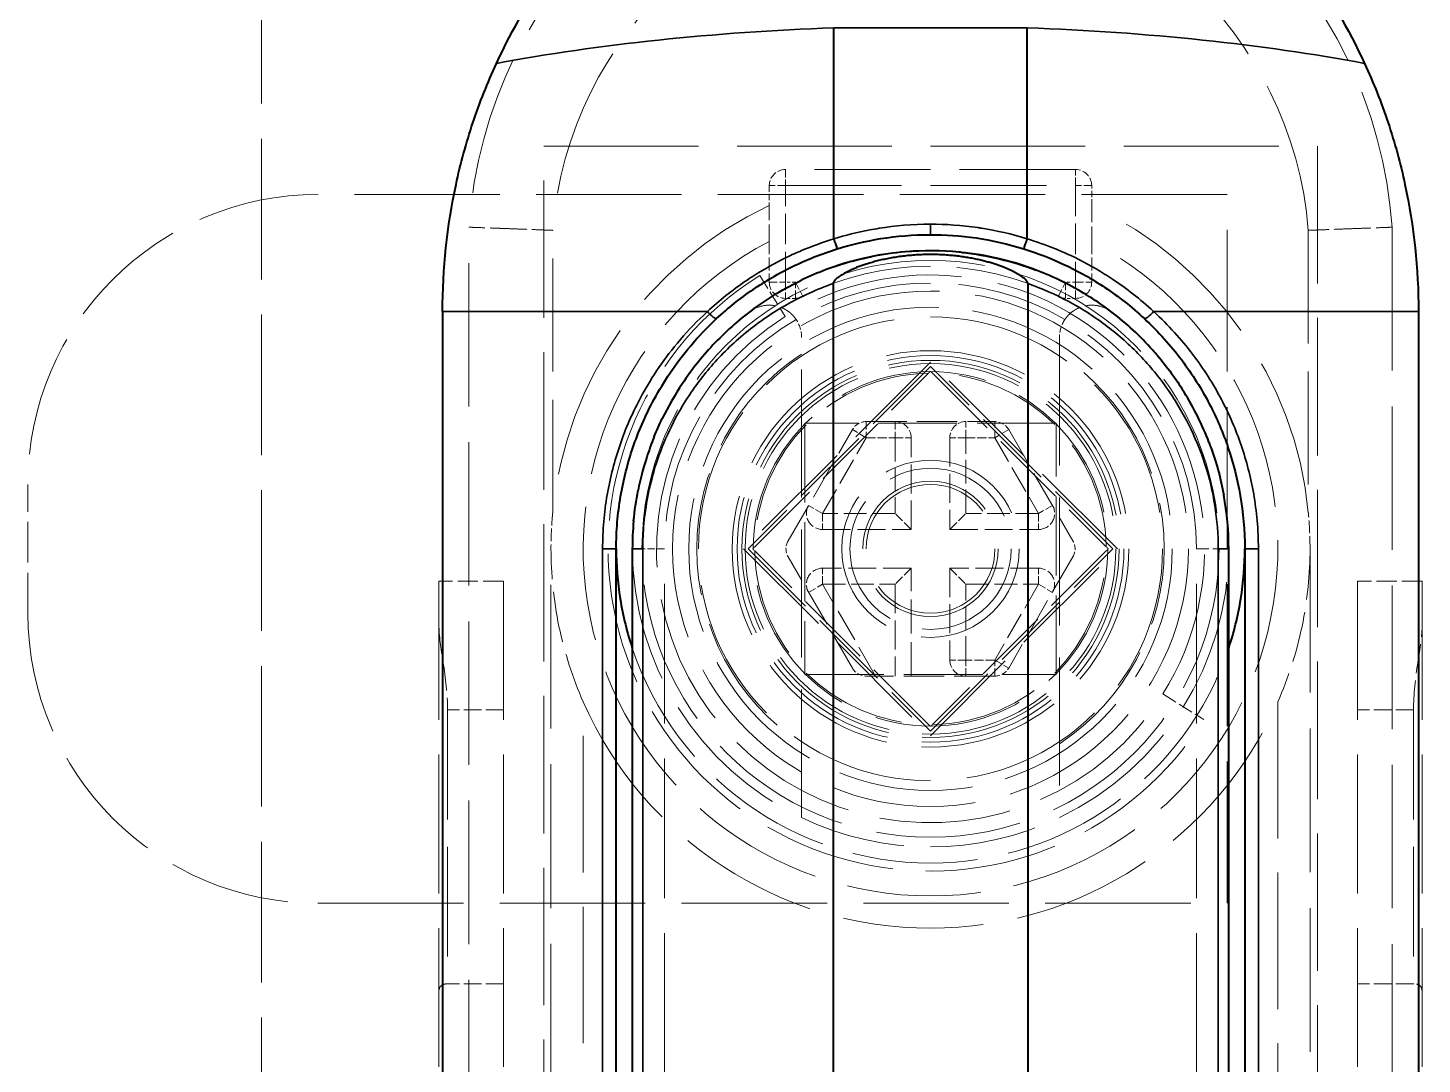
# Model space of a CAD drawing. Header units: millimetres. Extents: x 0 to 2523, y 0 to 1782.
# Drawn here: x 204.9 to 269.8, y 1554.9 to 1603.1 of the extents above; entities that cross this region are included whole.
import ezdxf

# ---------------------------------------------------------------- set-up
doc = ezdxf.new("R2010")
doc.units = ezdxf.units.MM
doc.header["$LTSCALE"] = 3
doc.linetypes.add('DASHED', pattern=[0.2067, 0.1654, -0.0413])
for name, color, linetype, lineweight in [('가려진 것(ISO)', 2, 'DASHED', 18), ('가려진 좁은 것(ISO)', 2, 'DASHED', 18), ('가시적인 것(ISO)', 3, 'Continuous', 40), ('가시적인 좁은 것(ISO)', 3, 'Continuous', 35)]:
    doc.layers.add(name, color=color, linetype=linetype, lineweight=lineweight)

msp = doc.modelspace()

# ---------------------------------------------------------------- linework, layer by layer
at = {"layer": '가려진 것(ISO)', "ltscale": 13.194353}
msp.add_line((215.779, 1638.8642), (215.779, 1548.8642), dxfattribs=at)
at = {"layer": '가려진 것(ISO)', "ltscale": 14.513788}
msp.add_line((228.904, 1597.6142), (264.904, 1597.6142), dxfattribs=at)
at = {"layer": '가려진 것(ISO)', "ltscale": 12.901145}
for p, q in [((228.904, 1453.6142), (228.904, 1597.6142)), ((264.904, 1597.6142), (264.904, 1453.6142))]:
    msp.add_line(p, q, dxfattribs=at)
at = {"layer": '가려진 것(ISO)', "ltscale": 10.885341}
msp.add_line((253.654, 1596.5241), (240.154, 1596.5241), dxfattribs=at)
at = {"layer": '가려진 것(ISO)', "ltscale": 13.642718}
for p, q in [((260.7032, 1595.3642), (218.404, 1595.3642)), ((218.404, 1562.3642), (260.7032, 1562.3642))]:
    msp.add_line(p, q, dxfattribs=at)
at = {"layer": '가려진 것(ISO)', "ltscale": 0.585092}
for p, q in [((239.404, 1595.7741), (239.404, 1594.8524)), ((254.404, 1594.8524), (254.404, 1595.7741))]:
    msp.add_line(p, q, dxfattribs=at)
at = {"layer": '가려진 것(ISO)', "ltscale": 13.304306}
msp.add_line((260.7032, 1562.3642), (260.7032, 1595.3642), dxfattribs=at)
at = {"layer": '가려진 것(ISO)', "ltscale": 13.453591}
for p, q in [((225.424, 1460.3562), (225.424, 1593.8373)), ((268.384, 1593.8373), (268.384, 1460.3562))]:
    msp.add_line(p, q, dxfattribs=at)
at = {"layer": '가려진 것(ISO)', "ltscale": 10.602159}
for p, q in [((229.324, 1580.5428), (229.324, 1593.6916)), ((264.484, 1593.6916), (264.484, 1580.5428))]:
    msp.add_line(p, q, dxfattribs=at)
at = {"layer": '가려진 것(ISO)', "ltscale": 1.208855}
for p, q in [((239.404, 1593.1783), (239.404, 1591.2741)), ((254.404, 1593.1783), (254.404, 1591.2741))]:
    msp.add_line(p, q, dxfattribs=at)
at = {"layer": '가려진 것(ISO)', "ltscale": 1.428422}
for p, q in [((238.9552, 1591.5849), (240.1475, 1589.6768)), ((257.7166, 1572.1077), (259.6247, 1570.9154))]:
    msp.add_line(p, q, dxfattribs=at)
at = {"layer": '가려진 것(ISO)', "ltscale": 0.296207}
for p, q in [((240.6207, 1590.5241), (240.154, 1590.5241)), ((253.654, 1590.5241), (253.1873, 1590.5241))]:
    msp.add_line(p, q, dxfattribs=at)
at = {"layer": '가려진 것(ISO)', "ltscale": 12.0163}
for p, q in [((240.904, 1566.3536), (240.904, 1588.7075)), ((252.904, 1588.7075), (252.904, 1566.3536))]:
    msp.add_line(p, q, dxfattribs=at)
at = {"layer": '가려진 것(ISO)', "ltscale": 9.917755}
for p, q in [((246.904, 1587.5616), (238.2065, 1578.8642)), ((255.6014, 1578.8642), (246.904, 1587.5616)), ((238.2065, 1578.8642), (246.904, 1570.1668)), ((246.904, 1570.1668), (255.6014, 1578.8642))]:
    msp.add_line(p, q, dxfattribs=at)
at = {"layer": '가려진 것(ISO)', "ltscale": 7.618686}
for p, q in [((246.904, 1587.3495), (238.4187, 1578.8642)), ((255.3892, 1578.8642), (246.904, 1587.3495)), ((238.4187, 1578.8642), (246.904, 1570.3789)), ((246.904, 1570.3789), (255.3892, 1578.8642))]:
    msp.add_line(p, q, dxfattribs=at)
at = {"layer": '가려진 것(ISO)', "ltscale": 7.25088}
for p, q in [((238.7296, 1578.9629), (246.8052, 1587.0386)), ((255.0784, 1578.7654), (247.0027, 1570.6898))]:
    msp.add_line(p, q, dxfattribs=at)
at = {"layer": '가려진 것(ISO)', "ltscale": 7.250886}
msp.add_line((247.0027, 1587.0386), (255.0784, 1578.9629), dxfattribs=at)
at = {"layer": '가려진 것(ISO)', "ltscale": 3.793786}
for p, q in [((240.2789, 1579.2392), (243.2667, 1584.4142)), ((243.9162, 1584.7892), (249.8917, 1584.7892)), ((250.5413, 1584.4142), (253.5291, 1579.2392)), ((243.2667, 1573.3142), (240.2789, 1578.4892)), ((253.5291, 1578.4892), (250.5413, 1573.3142)), ((249.8917, 1572.9392), (243.9162, 1572.9392))]:
    msp.add_line(p, q, dxfattribs=at)
at = {"layer": '가려진 것(ISO)', "ltscale": 7.428217}
for p, q in [((252.754, 1584.7142), (241.054, 1584.7142)), ((241.054, 1584.7142), (241.054, 1573.0142)), ((252.754, 1573.0142), (252.754, 1584.7142)), ((241.054, 1573.0142), (252.754, 1573.0142))]:
    msp.add_line(p, q, dxfattribs=at)
at = {"layer": '가려진 것(ISO)', "ltscale": 2.714093}
for p, q in [((246.004, 1579.7642), (246.004, 1584.0392)), ((247.804, 1584.0392), (247.804, 1579.7642)), ((247.804, 1577.9642), (247.804, 1573.6892))]:
    msp.add_line(p, q, dxfattribs=at)
at = {"layer": '가려진 것(ISO)', "ltscale": 3.809293}
msp.add_line((204.904, 1575.8642), (204.904, 1581.8642), dxfattribs=at)
at = {"layer": '가려진 것(ISO)', "ltscale": 0.90944}
for p, q in [((246.004, 1579.7642), (245.254, 1580.5142)), ((247.804, 1579.7642), (248.554, 1580.5142)), ((246.004, 1577.9642), (245.254, 1577.2142)), ((247.804, 1577.9642), (248.554, 1577.2142))]:
    msp.add_line(p, q, dxfattribs=at)
at = {"layer": '가려진 것(ISO)', "ltscale": 2.617555}
for p, q in [((241.881, 1579.7642), (246.004, 1579.7642)), ((247.804, 1579.7642), (251.9269, 1579.7642)), ((246.004, 1577.9642), (241.881, 1577.9642)), ((251.9269, 1577.9642), (247.804, 1577.9642))]:
    msp.add_line(p, q, dxfattribs=at)
at = {"layer": '가려진 것(ISO)', "ltscale": 13.48312}
for p, q in [((229.244, 1461.8118), (229.244, 1578.8642)), ((264.5639, 1578.8642), (264.5639, 1461.8118))]:
    msp.add_line(p, q, dxfattribs=at)
at = {"layer": '가려진 것(ISO)', "ltscale": 7.250866}
msp.add_line((246.8052, 1570.6898), (238.7296, 1578.7654), dxfattribs=at)
at = {"layer": '가려진 것(ISO)', "ltscale": 3.190267}
msp.add_line((246.004, 1572.9392), (246.004, 1577.9642), dxfattribs=at)
at = {"layer": '가려진 것(ISO)', "ltscale": 1.904597}
for p, q in [((227.029, 1577.3642), (224.029, 1577.3642)), ((269.779, 1577.3642), (266.779, 1577.3642))]:
    msp.add_line(p, q, dxfattribs=at)
at = {"layer": '가려진 것(ISO)', "ltscale": 13.025194}
for p, q in [((224.029, 1577.3642), (224.029, 1472.3642)), ((227.029, 1577.3642), (227.029, 1472.3642)), ((266.779, 1577.3642), (266.779, 1472.3642)), ((269.779, 1577.3642), (269.779, 1472.3642))]:
    msp.add_line(p, q, dxfattribs=at)
at = {"layer": '가려진 것(ISO)', "ltscale": 10.2806}
for p, q in [((224.4309, 1571.3642), (224.4309, 1558.6142)), ((269.377, 1571.3642), (269.377, 1558.6142))]:
    msp.add_line(p, q, dxfattribs=at)
at = {"layer": '가려진 것(ISO)', "ltscale": 1.649416}
for p, q in [((227.029, 1558.6142), (224.4309, 1558.6142)), ((269.377, 1558.6142), (266.779, 1558.6142))]:
    msp.add_line(p, q, dxfattribs=at)
at = {"layer": '가려진 것(ISO)', "ltscale": 13.510047}
msp.add_circle((246.904, 1578.8642), 12, dxfattribs=at)
at = {"layer": '가려진 것(ISO)', "ltscale": 12.665669}
for radius in [11.25, 3.75]:
    msp.add_circle((246.904, 1578.8642), radius, dxfattribs=at)
at = {"layer": '가려진 것(ISO)', "ltscale": 13.353234}
msp.add_circle((246.904, 1578.8642), 9.225, dxfattribs=at)
at = {"layer": '가려진 것(ISO)', "ltscale": 13.027546}
msp.add_circle((246.904, 1578.8642), 9, dxfattribs=at)
at = {"layer": '가려진 것(ISO)', "ltscale": 12.701857}
msp.add_circle((246.904, 1578.8642), 8.775, dxfattribs=at)
at = {"layer": '가려진 것(ISO)', "ltscale": 12.484732}
msp.add_circle((246.904, 1578.8642), 8.625, dxfattribs=at)
at = {"layer": '가려진 것(ISO)', "ltscale": 13.932237}
msp.add_circle((246.904, 1578.8642), 4.125, dxfattribs=at)
at = {"layer": '가려진 것(ISO)', "ltscale": 15.958743}
msp.add_circle((246.904, 1578.8642), 3.15, dxfattribs=at)
at = {"layer": '가려진 것(ISO)', "ltscale": 13.019657}
msp.add_arc((246.904, 1592.3063), 21.5345, 4.077049, 175.922951, dxfattribs=at)
at = {"layer": '가려진 것(ISO)', "ltscale": 14.144746}
msp.add_arc((246.904, 1592.3063), 17.6345, 4.505593, 175.494407, dxfattribs=at)
at = {"layer": '가려진 것(ISO)', "ltscale": 0.747873}
for centre, start, end in [((240.154, 1595.7741), 90, 180), ((253.654, 1595.7741), 0, 90), ((240.154, 1591.2741), 180, 270), ((253.654, 1591.2741), 270, 0), ((245.254, 1584.0392), 0, 90), ((248.554, 1584.0392), 90, 180), ((248.554, 1573.6892), 180, 270)]:
    msp.add_arc(centre, 0.75, start, end, dxfattribs=at)
at = {"layer": '가려진 것(ISO)', "ltscale": 11.399102}
for centre, start, end in [((218.404, 1581.8642), 90, 180), ((218.404, 1575.8642), 180, 270)]:
    msp.add_arc(centre, 13.5, start, end, dxfattribs=at)
at = {"layer": '가려진 것(ISO)', "ltscale": 14.766225}
for start, end in [(115.131018, 174.545758), (5.454242, 64.868982)]:
    msp.add_arc((246.904, 1578.8642), 17.66, start, end, dxfattribs=at)
at = {"layer": '가려진 것(ISO)', "ltscale": 12.424418}
msp.add_arc((246.904, 1578.8642), 15, 122, 328, dxfattribs=at)
at = {"layer": '가려진 것(ISO)', "ltscale": 13.816134}
msp.add_arc((246.904, 1578.8642), 12.75, 328, 122, dxfattribs=at)
at = {"layer": '가려진 것(ISO)', "ltscale": 9.946556}
msp.add_arc((246.904, 1578.8642), 13.16, 63.146393, 116.853607, dxfattribs=at)
at = {"layer": '가려진 것(ISO)', "ltscale": 0.223075}
for centre, start, end in [((240.6207, 1591.2741), 270, 296.853607), ((253.1873, 1591.2741), 243.146393, 270)]:
    msp.add_arc(centre, 0.75, start, end, dxfattribs=at)
at = {"layer": '가려진 것(ISO)', "ltscale": 12.320882}
msp.add_arc((246.904, 1578.8642), 12.75, 122, 328, dxfattribs=at)
at = {"layer": '가려진 것(ISO)', "ltscale": 0.562219}
for centre, start, end in [((239.404, 1588.7075), 0, 33.8306), ((254.404, 1588.7075), 146.1694, 180)]:
    msp.add_arc(centre, 1.5, start, end, dxfattribs=at)
at = {"layer": '가려진 것(ISO)', "ltscale": 11.532262}
for start, end in [(123.485377, 236.514623), (303.485377, 56.514623)]:
    msp.add_arc((246.904, 1578.8642), 10.875, start, end, dxfattribs=at)
at = {"layer": '가려진 것(ISO)', "ltscale": 0.498548}
for centre, start, end in [((243.9162, 1584.0392), 90, 150), ((249.8917, 1584.0392), 30, 90), ((240.9284, 1578.8642), 150, 210), ((252.8795, 1578.8642), 330, 30), ((243.9162, 1573.6892), 210, 270), ((249.8917, 1573.6892), 270, 330)]:
    msp.add_arc(centre, 0.75, start, end, dxfattribs=at)
at = {"layer": '가려진 것(ISO)', "ltscale": 0.997197}
for centre, start, end in [((241.881, 1580.5142), 150, 270), ((251.9269, 1580.5142), 270, 30), ((241.881, 1577.2142), 90, 210), ((251.9269, 1577.2142), 330, 90)]:
    msp.add_arc(centre, 0.75, start, end, dxfattribs=at)
at = {"layer": '가려진 것(ISO)', "ltscale": 12.570598}
for start, end in [(180, 244.377972), (295.622028, 0)]:
    msp.add_arc((246.904, 1578.8642), 13.875, start, end, dxfattribs=at)
at = {"layer": '가려진 것(ISO)', "ltscale": 11.784485}
msp.add_arc((246.904, 1578.8642), 14.625, 198.42867, 341.57133, dxfattribs=at)
at = {"layer": '가려진 것(ISO)', "ltscale": 13.164933}
msp.add_arc((246.904, 1578.8642), 17.66, 203.785455, 336.214545, dxfattribs=at)
at = {"layer": '가려진 것(ISO)', "ltscale": 10.006038}
msp.add_arc((246.904, 1578.8642), 13.875, 244.377972, 295.622028, dxfattribs=at)
at = {"layer": '가려진 것(ISO)', "ltscale": 1.584157}
for points, knots in [([(239.404, 1593.1783), (239.404, 1593.3941), (239.404, 1593.649), (239.404, 1594.038), (239.404, 1594.244), (239.404, 1594.5281), (239.404, 1594.6602), (239.404, 1594.8076), (239.404, 1594.8345), (239.404, 1594.8524)], [0.47463503, 0.47463503, 0.47463503, 0.47463503, 0.5177997, 0.5177997, 0.55812163, 0.55812163, 0.59579035, 0.59579035, 0.63156744, 0.63156744, 0.63156744, 0.63156744]), ([(254.404, 1594.8524), (254.404, 1594.8345), (254.404, 1594.8076), (254.404, 1594.6602), (254.404, 1594.5281), (254.404, 1594.244), (254.404, 1594.038), (254.404, 1593.649), (254.404, 1593.3941), (254.404, 1593.1783)], [-0.63156744, -0.63156744, -0.63156744, -0.63156744, -0.59579035, -0.59579035, -0.55812163, -0.55812163, -0.5177997, -0.5177997, -0.47463503, -0.47463503, -0.47463503, -0.47463503])]:
    msp.add_open_spline(points, degree=3, knots=knots, dxfattribs=at)
at = {"layer": '가려진 것(ISO)', "ltscale": 1.945265}
msp.add_open_spline([(227.374, 1593.7663), (227.2051, 1593.7726), (227.0359, 1593.7788), (226.8719, 1593.7849), (226.708, 1593.7909), (226.5493, 1593.7967), (226.4016, 1593.8021), (226.2539, 1593.8075), (226.1172, 1593.8125), (225.9964, 1593.8168), (225.8756, 1593.8212), (225.7706, 1593.8249), (225.6852, 1593.828), (225.5999, 1593.8311), (225.5341, 1593.8334), (225.4901, 1593.835), (225.4462, 1593.8365), (225.4328, 1593.837), (225.424, 1593.8373)], degree=3, knots=[0, 0, 0, 0, 0.1666667, 0.1666667, 0.1666667, 0.3333333, 0.3333333, 0.3333333, 0.5, 0.5, 0.5, 0.6666667, 0.6666667, 0.6666667, 0.8333333, 0.8333333, 0.8333333, 1, 1, 1, 1], dxfattribs=at)
at = {"layer": '가려진 것(ISO)', "ltscale": 1.945322}
msp.add_open_spline([(229.324, 1593.6916), (229.3151, 1593.6919), (229.3018, 1593.6924), (229.258, 1593.6942), (229.2141, 1593.6959), (229.1486, 1593.6985), (229.0635, 1593.7018), (228.9785, 1593.7051), (228.8738, 1593.7092), (228.7531, 1593.7138), (228.6325, 1593.7185), (228.4958, 1593.7238), (228.348, 1593.7294), (228.2002, 1593.7351), (228.0412, 1593.7412), (227.8769, 1593.7474), (227.7126, 1593.7536), (227.5431, 1593.76), (227.374, 1593.7663)], degree=3, knots=[0, 0, 0, 0, 0.1666667, 0.1666667, 0.1666667, 0.3333333, 0.3333333, 0.3333333, 0.5, 0.5, 0.5, 0.6666667, 0.6666667, 0.6666667, 0.8333333, 0.8333333, 0.8333333, 1, 1, 1, 1], dxfattribs=at)
at = {"layer": '가려진 것(ISO)', "ltscale": 1.945312}
msp.add_open_spline([(264.484, 1593.6916), (264.497, 1593.6921), (264.5165, 1593.6929), (264.5798, 1593.6953), (264.643, 1593.6978), (264.737, 1593.7015), (264.8566, 1593.7062), (264.9762, 1593.7108), (265.1211, 1593.7164), (265.2855, 1593.7228), (265.45, 1593.7291), (265.6341, 1593.7361), (265.8287, 1593.7435), (266.0233, 1593.7509), (266.2283, 1593.7586), (266.434, 1593.7663)], degree=3, knots=[0, 0, 0, 0, 0.2, 0.2, 0.2, 0.4, 0.4, 0.4, 0.6, 0.6, 0.6, 0.8, 0.8, 0.8, 1, 1, 1, 1], dxfattribs=at)
at = {"layer": '가려진 것(ISO)', "ltscale": 1.945254}
msp.add_open_spline([(266.434, 1593.7663), (266.6396, 1593.7739), (266.8447, 1593.7815), (267.0392, 1593.7887), (267.2338, 1593.7958), (267.4179, 1593.8026), (267.5824, 1593.8085), (267.7468, 1593.8145), (267.8917, 1593.8197), (268.0113, 1593.824), (268.1309, 1593.8283), (268.2249, 1593.8317), (268.2881, 1593.8339), (268.3514, 1593.8362), (268.3709, 1593.8369), (268.384, 1593.8373)], degree=3, knots=[0, 0, 0, 0, 0.2, 0.2, 0.2, 0.4, 0.4, 0.4, 0.6, 0.6, 0.6, 0.8, 0.8, 0.8, 1, 1, 1, 1], dxfattribs=at)
at = {"layer": '가려진 것(ISO)', "ltscale": 0.618568}
msp.add_open_spline([(244.1464, 1592.4624), (243.84, 1592.4003), (243.5354, 1592.3277), (243.2332, 1592.2448), (243.2227, 1592.2419), (243.2121, 1592.239), (243.2016, 1592.2361)], degree=3, knots=[0.506846175, 0.506846175, 0.506846175, 0.506846175, 0.526315789, 0.526315789, 0.526315789, 0.526994896, 0.526994896, 0.526994896, 0.526994896], dxfattribs=at)
at = {"layer": '가려진 것(ISO)', "ltscale": 2.27427}
msp.add_open_spline([(251.8231, 1591.8379), (251.457, 1591.9767), (251.0856, 1592.0998), (250.7097, 1592.207), (249.9411, 1592.4263), (249.154, 1592.5789), (248.3582, 1592.6628)], degree=3, knots=[0.343868541, 0.343868541, 0.343868541, 0.343868541, 0.368421053, 0.368421053, 0.368421053, 0.418619154, 0.418619154, 0.418619154, 0.418619154], dxfattribs=at)
at = {"layer": '가려진 것(ISO)', "ltscale": 1.725863}
msp.add_open_spline([(240.9242, 1591.3845), (240.8981, 1591.372), (240.872, 1591.3594), (240.8459, 1591.3468), (240.0752, 1590.9728), (239.3341, 1590.5235), (238.6485, 1590.016), (238.6406, 1590.0101), (238.6327, 1590.0043), (238.6248, 1589.9984)], degree=3, knots=[0.577166266, 0.577166266, 0.577166266, 0.577166266, 0.578947368, 0.578947368, 0.578947368, 0.631578947, 0.631578947, 0.631578947, 0.632184069, 0.632184069, 0.632184069, 0.632184069], dxfattribs=at)
at = {"layer": '가려진 것(ISO)', "ltscale": 1.864937}
for points, knots in [([(240.65, 1589.5426), (240.643, 1589.553), (240.6358, 1589.5634), (240.5463, 1589.6899), (240.4496, 1589.7916), (240.2171, 1589.9782), (240.0812, 1590.054), (239.7596, 1590.178), (239.573, 1590.2085), (239.2305, 1590.2065), (239.0717, 1590.1785), (238.7704, 1590.0768), (238.6276, 1590.0007), (238.4986, 1589.9035), (238.4967, 1589.902), (238.4949, 1589.9006)], [-0.19610765, -0.19610765, -0.19610765, -0.19610765, -0.19355647, -0.19355647, -0.16478853, -0.16478853, -0.13089559, -0.13089559, -0.08571649, -0.08571649, -0.04378836, -0.04378836, 0, 0, 0.00064711, 0.00064711, 0.00064711, 0.00064711]), ([(253.1579, 1589.5426), (253.1649, 1589.553), (253.1721, 1589.5634), (253.2616, 1589.6899), (253.3583, 1589.7916), (253.5908, 1589.9782), (253.7268, 1590.054), (254.0483, 1590.178), (254.2349, 1590.2085), (254.5774, 1590.2065), (254.7362, 1590.1785), (255.0375, 1590.0768), (255.1804, 1590.0007), (255.3093, 1589.9035), (255.3112, 1589.902), (255.3131, 1589.9006)], [0.20963423, 0.20963423, 0.20963423, 0.20963423, 0.21275224, 0.21275224, 0.24791191, 0.24791191, 0.28933525, 0.28933525, 0.34455235, 0.34455235, 0.39579616, 0.39579616, 0.44931352, 0.44931352, 0.45010441, 0.45010441, 0.45010441, 0.45010441])]:
    msp.add_open_spline(points, degree=3, knots=knots, dxfattribs=at)
at = {"layer": '가려진 것(ISO)', "ltscale": 1.332803}
msp.add_open_spline([(258.6888, 1586.1877), (258.324, 1586.7746), (257.9147, 1587.3347), (257.4682, 1587.8593)], degree=3, dxfattribs=at)
at = {"layer": '가려진 것(ISO)', "ltscale": 0.088931}
for points, knots in [([(246.904, 1587.1373), (246.8704, 1587.1038), (246.8363, 1587.0697), (246.8052, 1587.0386), (246.8052, 1587.0386), (246.8052, 1587.0386)], [-0.1732924933, -0.1732924933, -0.1732924933, -0.1732924933, -0.1644983658, -0.1644983658, -0.1644968349, -0.1644968349, -0.1644968349, -0.1644968349]), ([(246.904, 1570.591), (246.9375, 1570.6246), (246.9716, 1570.6587), (247.0027, 1570.6898), (247.0027, 1570.6898), (247.0027, 1570.6898)], [-0.1732924939, -0.1732924939, -0.1732924939, -0.1732924939, -0.1644983658, -0.1644983658, -0.1644968349, -0.1644968349, -0.1644968349, -0.1644968349])]:
    msp.add_open_spline(points, degree=3, knots=knots, dxfattribs=at)
at = {"layer": '가려진 것(ISO)', "ltscale": 0.088916}
for points in [[(247.0027, 1587.0386), (246.9716, 1587.0697), (246.9375, 1587.1038), (246.904, 1587.1373)], [(238.7296, 1578.9629), (238.6985, 1578.9318), (238.6644, 1578.8978), (238.6308, 1578.8642)], [(255.0784, 1578.7654), (255.1095, 1578.7965), (255.1435, 1578.8306), (255.1771, 1578.8642)]]:
    msp.add_open_spline(points, degree=3, dxfattribs=at)
at = {"layer": '가려진 것(ISO)', "ltscale": 0.585861}
msp.add_open_spline([(234.4254, 1584.9307), (234.4048, 1584.8883), (234.3846, 1584.846), (234.3646, 1584.8038), (234.2513, 1584.5646), (234.1476, 1584.3283), (234.0527, 1584.095)], degree=3, knots=[0.785600935, 0.785600935, 0.785600935, 0.785600935, 0.789473684, 0.789473684, 0.789473684, 0.81141503, 0.81141503, 0.81141503, 0.81141503], dxfattribs=at)
at = {"layer": '가려진 것(ISO)', "ltscale": 1.503723}
msp.add_open_spline([(260.5522, 1581.3624), (260.5518, 1581.3648), (260.5513, 1581.3671), (260.5509, 1581.3695), (260.4105, 1582.1346), (260.2046, 1582.8933), (259.9327, 1583.6357)], degree=3, knots=[0.052483153, 0.052483153, 0.052483153, 0.052483153, 0.052631579, 0.052631579, 0.052631579, 0.101004983, 0.101004983, 0.101004983, 0.101004983], dxfattribs=at)
at = {"layer": '가려진 것(ISO)', "ltscale": 1.186798}
for points, knots in [([(229.324, 1580.5428), (229.3239, 1580.5416), (229.3237, 1580.54), (229.3227, 1580.5291), (229.3219, 1580.5211), (229.3191, 1580.4915), (229.3166, 1580.4639), (229.3105, 1580.3961), (229.3059, 1580.3419), (229.293, 1580.1829), (229.2827, 1580.0387), (229.2562, 1579.5945), (229.244, 1579.1969), (229.244, 1578.8642)], [0, 0, 0, 0, 0.00370525, 0.00370525, 0.00741051, 0.00741051, 0.01482102, 0.01482102, 0.0255823, 0.0255823, 0.05102133, 0.05102133, 0.11757486, 0.11757486, 0.11757486, 0.11757486]), ([(264.5639, 1578.8642), (264.5639, 1579.1969), (264.5517, 1579.5945), (264.5252, 1580.0387), (264.515, 1580.1829), (264.502, 1580.3419), (264.4974, 1580.3961), (264.4913, 1580.4639), (264.4888, 1580.4915), (264.486, 1580.5211), (264.4853, 1580.5291), (264.4842, 1580.54), (264.4841, 1580.5416), (264.484, 1580.5428)], [0.11757486, 0.11757486, 0.11757486, 0.11757486, 0.18412839, 0.18412839, 0.20956742, 0.20956742, 0.2203287, 0.2203287, 0.22773921, 0.22773921, 0.23144446, 0.23144446, 0.23514972, 0.23514972, 0.23514972, 0.23514972])]:
    msp.add_open_spline(points, degree=3, knots=knots, dxfattribs=at)
at = {"layer": '가려진 것(ISO)', "ltscale": 4.766037}
for points, knots in [([(230.744, 1571.7417), (230.2651, 1572.8282), (229.8718, 1574.0325), (229.3609, 1576.4809), (229.244, 1577.7243), (229.244, 1578.8642)], [-0.47492577, -0.47492577, -0.47492577, -0.47492577, -0.23746289, -0.23746289, 0, 0, 0, 0]), ([(264.5639, 1578.8642), (264.5639, 1577.7243), (264.447, 1576.4809), (263.9361, 1574.0325), (263.5428, 1572.8282), (263.0639, 1571.7417)], [-1.43309057, -1.43309057, -1.43309057, -1.43309057, -1.19562768, -1.19562768, -0.95816479, -0.95816479, -0.95816479, -0.95816479])]:
    msp.add_open_spline(points, degree=3, knots=knots, dxfattribs=at)
at = {"layer": '가려진 것(ISO)', "ltscale": 0.088929}
for points, knots in [([(238.6308, 1578.8642), (238.6644, 1578.8306), (238.6985, 1578.7965), (238.7296, 1578.7654), (238.7296, 1578.7654), (238.7296, 1578.7654)], [-0.1732924933, -0.1732924933, -0.1732924933, -0.1732924933, -0.1644983658, -0.1644983658, -0.1644970959, -0.1644970959, -0.1644970959, -0.1644970959]), ([(255.1771, 1578.8642), (255.1435, 1578.8978), (255.1095, 1578.9318), (255.0784, 1578.9629), (255.0784, 1578.9629), (255.0784, 1578.9629)], [-0.1732924933, -0.1732924933, -0.1732924933, -0.1732924933, -0.1644983658, -0.1644983658, -0.1644970961, -0.1644970961, -0.1644970961, -0.1644970961])]:
    msp.add_open_spline(points, degree=3, knots=knots, dxfattribs=at)
at = {"layer": '가려진 것(ISO)', "ltscale": 2.766941}
for points, knots in [([(224.029, 1575.3328), (224.0293, 1574.8271), (224.1301, 1574.2252), (224.3376, 1572.8652), (224.4309, 1572.0957), (224.4309, 1571.3642)], [0.33262756, 0.33262756, 0.33262756, 0.33262756, 0.46636399, 0.46636399, 0.61266995, 0.61266995, 0.61266995, 0.61266995]), ([(269.377, 1571.3642), (269.377, 1572.0957), (269.4703, 1572.8652), (269.6779, 1574.2252), (269.7786, 1574.8271), (269.779, 1575.3328)], [-0.61266995, -0.61266995, -0.61266995, -0.61266995, -0.46636399, -0.46636399, -0.33262756, -0.33262756, -0.33262756, -0.33262756])]:
    msp.add_open_spline(points, degree=3, knots=knots, dxfattribs=at)
at = {"layer": '가려진 것(ISO)', "ltscale": 0.088932}
msp.add_open_spline([(246.8052, 1570.6898), (246.8052, 1570.6898), (246.8052, 1570.6898), (246.8363, 1570.6587), (246.8704, 1570.6246), (246.904, 1570.591)], degree=3, knots=[-0.0536392431, -0.0536392431, -0.0536392431, -0.0536392431, -0.0536377031, -0.0536377031, -0.0448435038, -0.0448435038, -0.0448435038, -0.0448435038], dxfattribs=at)
at = {"layer": '가려진 것(ISO)', "ltscale": 1.041479}
for points, knots in [([(224.4309, 1558.6142), (224.4208, 1558.6141), (224.4108, 1558.614), (224.28, 1558.6099), (224.1796, 1558.5793), (224.0545, 1558.4436), (224.029, 1558.3379), (224.029, 1558.2123)], [-0.82888396, -0.82888396, -0.82888396, -0.82888396, -0.82489887, -0.82489887, -0.77462472, -0.77462472, -0.72435056, -0.72435056, -0.72435056, -0.72435056]), ([(269.779, 1558.2123), (269.779, 1558.3379), (269.7534, 1558.4436), (269.6283, 1558.5793), (269.528, 1558.6099), (269.3971, 1558.614), (269.3872, 1558.6141), (269.377, 1558.6142)], [0.72435056, 0.72435056, 0.72435056, 0.72435056, 0.77462472, 0.77462472, 0.82489887, 0.82489887, 0.82888396, 0.82888396, 0.82888396, 0.82888396])]:
    msp.add_open_spline(points, degree=3, knots=knots, dxfattribs=at)
at = {"layer": '가려진 좁은 것(ISO)', "ltscale": 0.747873}
for p, q in [((240.154, 1596.5241), (240.154, 1595.7741)), ((253.654, 1595.7741), (253.654, 1596.5241)), ((240.154, 1595.7741), (239.404, 1595.7741)), ((254.404, 1595.7741), (253.654, 1595.7741)), ((239.404, 1591.2741), (240.154, 1591.2741)), ((240.154, 1591.2741), (240.154, 1590.5241)), ((240.6207, 1590.5241), (240.6207, 1591.2741)), ((240.6207, 1591.2741), (240.9594, 1590.605)), ((252.8485, 1590.605), (253.1873, 1591.2741)), ((253.1873, 1591.2741), (253.1873, 1590.5241)), ((253.654, 1590.5241), (253.654, 1591.2741)), ((253.654, 1591.2741), (254.404, 1591.2741)), ((243.9162, 1584.0392), (243.2667, 1584.4142)), ((243.9162, 1584.7892), (243.9162, 1584.0392)), ((245.254, 1584.7892), (245.254, 1584.0392)), ((248.554, 1584.0392), (248.554, 1584.7892)), ((249.8917, 1584.0392), (249.8917, 1584.7892)), ((250.5413, 1584.4142), (249.8917, 1584.0392)), ((245.254, 1584.0392), (246.004, 1584.0392)), ((248.554, 1584.0392), (247.804, 1584.0392)), ((241.881, 1580.5142), (241.2315, 1580.8892)), ((241.881, 1580.5142), (241.881, 1579.7642)), ((252.5764, 1580.8892), (251.9269, 1580.5142)), ((251.9269, 1580.5142), (251.9269, 1579.7642)), ((241.881, 1577.2142), (241.881, 1577.9642)), ((251.9269, 1577.2142), (251.9269, 1577.9642)), ((241.2315, 1576.8392), (241.881, 1577.2142)), ((251.9269, 1577.2142), (252.5764, 1576.8392)), ((248.554, 1573.6892), (247.804, 1573.6892)), ((248.554, 1572.9392), (248.554, 1573.6892)), ((249.8917, 1573.6892), (250.5413, 1573.3142)), ((249.8917, 1572.9392), (249.8917, 1573.6892))]:
    msp.add_line(p, q, dxfattribs=at)
at = {"layer": '가려진 좁은 것(ISO)', "ltscale": 2.856945}
for p, q in [((240.154, 1591.2741), (240.154, 1595.7741)), ((253.654, 1595.7741), (253.654, 1591.2741))]:
    msp.add_line(p, q, dxfattribs=at)
at = {"layer": '가려진 좁은 것(ISO)', "ltscale": 10.885341}
msp.add_line((240.154, 1595.7741), (253.654, 1595.7741), dxfattribs=at)
at = {"layer": '가려진 좁은 것(ISO)', "ltscale": 0.296207}
for p, q in [((240.6207, 1591.2741), (240.154, 1591.2741)), ((253.654, 1591.2741), (253.1873, 1591.2741))]:
    msp.add_line(p, q, dxfattribs=at)
at = {"layer": '가려진 좁은 것(ISO)', "ltscale": 2.584141}
for p, q in [((241.881, 1580.5142), (243.9162, 1584.0392)), ((249.8917, 1584.0392), (251.9269, 1580.5142)), ((251.9269, 1577.2142), (249.8917, 1573.6892))]:
    msp.add_line(p, q, dxfattribs=at)
at = {"layer": '가려진 좁은 것(ISO)', "ltscale": 0.84926}
for p, q in [((243.9162, 1584.0392), (245.254, 1584.0392)), ((248.554, 1584.0392), (249.8917, 1584.0392)), ((249.8917, 1573.6892), (248.554, 1573.6892))]:
    msp.add_line(p, q, dxfattribs=at)
at = {"layer": '가려진 좁은 것(ISO)', "ltscale": 2.237919}
for p, q in [((245.254, 1584.0392), (245.254, 1580.5142)), ((248.554, 1580.5142), (248.554, 1584.0392)), ((248.554, 1573.6892), (248.554, 1577.2142))]:
    msp.add_line(p, q, dxfattribs=at)
at = {"layer": '가려진 좁은 것(ISO)', "ltscale": 2.141381}
for p, q in [((245.254, 1580.5142), (241.881, 1580.5142)), ((251.9269, 1580.5142), (248.554, 1580.5142)), ((241.881, 1577.2142), (245.254, 1577.2142)), ((248.554, 1577.2142), (251.9269, 1577.2142))]:
    msp.add_line(p, q, dxfattribs=at)
at = {"layer": '가려진 좁은 것(ISO)', "ltscale": 0.705786}
msp.add_line((234.529, 1578.8642), (233.5162, 1578.8642), dxfattribs=at)
at = {"layer": '가려진 좁은 것(ISO)', "ltscale": 13.116171}
for p, q in [((234.529, 1481.2641), (234.529, 1578.8642)), ((259.279, 1481.2641), (259.279, 1578.8642))]:
    msp.add_line(p, q, dxfattribs=at)
at = {"layer": '가려진 좁은 것(ISO)', "ltscale": 1.495845}
msp.add_line((260.779, 1578.8642), (259.279, 1578.8642), dxfattribs=at)
at = {"layer": '가려진 좁은 것(ISO)', "ltscale": 3.13398}
msp.add_line((244.3492, 1572.9392), (241.881, 1577.2142), dxfattribs=at)
at = {"layer": '가려진 좁은 것(ISO)', "ltscale": 2.714093}
msp.add_line((245.254, 1577.2142), (245.254, 1572.9392), dxfattribs=at)
at = {"layer": '가려진 좁은 것(ISO)', "ltscale": 1.649416}
for p, q in [((227.029, 1571.3642), (224.4309, 1571.3642)), ((269.377, 1571.3642), (266.779, 1571.3642))]:
    msp.add_line(p, q, dxfattribs=at)
at = {"layer": '가려진 좁은 것(ISO)', "ltscale": 12.81653}
for p, q in [((230.744, 1484.3189), (230.744, 1571.7417)), ((263.0639, 1571.7417), (263.0639, 1484.3189))]:
    msp.add_line(p, q, dxfattribs=at)
at = {"layer": '가려진 좁은 것(ISO)', "ltscale": 13.602929}
msp.add_circle((246.904, 1578.8642), 13.425, dxfattribs=at)
at = {"layer": '가려진 좁은 것(ISO)', "ltscale": 13.678923}
msp.add_circle((246.904, 1578.8642), 10.8, dxfattribs=at)
at = {"layer": '가려진 좁은 것(ISO)', "ltscale": 13.932237}
msp.add_circle((246.904, 1578.8642), 8.25, dxfattribs=at)
at = {"layer": '가려진 좁은 것(ISO)', "ltscale": 15.198803}
msp.add_circle((246.904, 1578.8642), 3, dxfattribs=at)
at = {"layer": '가려진 좁은 것(ISO)', "ltscale": 12.598767}
msp.add_arc((246.904, 1578.8642), 16.16, 117.652648, 62.347352, dxfattribs=at)
at = {"layer": '가려진 좁은 것(ISO)', "ltscale": 10.513421}
msp.add_arc((246.904, 1578.8642), 13.91, 63.146393, 116.853607, dxfattribs=at)
at = {"layer": '가려진 좁은 것(ISO)', "ltscale": 10.573174}
msp.add_arc((246.904, 1578.8642), 12.375, 59.644001, 120.355999, dxfattribs=at)
at = {"layer": '가려진 좁은 것(ISO)', "ltscale": 10.387179}
for start, end in [(120.355999, 180), (0, 59.644001)]:
    msp.add_arc((246.904, 1578.8642), 12.375, start, end, dxfattribs=at)
at = {"layer": '가려진 좁은 것(ISO)', "ltscale": 10.194925}
for start, end in [(90.692233, 179.307932), (270.692233, 359.307932)]:
    msp.add_arc((246.904, 1578.8642), 8.175, start, end, dxfattribs=at)
at = {"layer": '가려진 좁은 것(ISO)', "ltscale": 10.194932}
msp.add_arc((246.904, 1578.8642), 8.175, 0.692209, 89.307962, dxfattribs=at)
at = {"layer": '가려진 좁은 것(ISO)', "ltscale": 10.194909}
msp.add_arc((246.904, 1578.8642), 8.175, 180.692209, 269.307766, dxfattribs=at)
at = {"layer": '가시적인 것(ISO)'}
for p, q in [((242.404, 1593.2941), (242.404, 1603.1171)), ((251.404, 1593.2941), (251.404, 1603.1171)), ((242.3695, 1591.2136), (242.3695, 1485.917)), ((251.4384, 1591.2134), (251.4384, 1485.917)), ((224.1978, 1589.9112), (224.1978, 1458.8804)), ((269.6102, 1589.9112), (269.6102, 1458.8804)), ((232.279, 1458.8688), (232.279, 1578.8642)), ((233.029, 1578.8642), (233.029, 1446.3392)), ((260.7789, 1446.3388), (260.7789, 1578.8644)), ((261.529, 1578.8642), (261.529, 1458.8709))]:
    msp.add_line(p, q, dxfattribs=at)
for points, knots in [([(226.7087, 1601.4616), (227.4638, 1603.0881), (228.3643, 1604.6475), (230.4629, 1607.5589), (231.6577, 1608.9059), (233.6608, 1610.7029), (234.3625, 1611.2637), (236.196, 1612.556), (237.3641, 1613.2307), (239.2028, 1614.0675), (239.8278, 1614.3162), (241.1015, 1614.7515), (241.749, 1614.9377), (242.404, 1615.0907)], [-1.4373876, -1.4373876, -1.4373876, -1.4373876, -1.077998, -1.077998, -0.718291, -0.718291, -0.538642, -0.538642, -0.2691978, -0.2691978, -0.1345178, -0.1345178, -0.000001, -0.000001, -0.000001, -0.000001]), ([(251.404, 1615.0907), (252.0589, 1614.9377), (252.7064, 1614.7515), (253.9801, 1614.3162), (254.6051, 1614.0675), (256.4438, 1613.2307), (257.6119, 1612.556), (259.4454, 1611.2637), (260.1471, 1610.7029), (262.1502, 1608.9059), (263.345, 1607.5589), (265.4436, 1604.6475), (266.3441, 1603.0881), (267.0992, 1601.4616)], [-1.4345196, -1.4345196, -1.4345196, -1.4345196, -1.3002693, -1.3002693, -1.1658564, -1.1658564, -0.8969451, -0.8969451, -0.7176518, -0.7176518, -0.3586651, -0.3586651, -0.000001, -0.000001, -0.000001, -0.000001]), ([(224.1978, 1589.9112), (224.1978, 1591.8955), (224.4068, 1593.8822), (225.0347, 1596.7938), (225.2963, 1597.753), (225.9243, 1599.6365), (226.2907, 1600.5613), (226.7087, 1601.4616)], [-0.79418282, -0.79418282, -0.79418282, -0.79418282, -0.39706048, -0.39706048, -0.1985164, -0.1985164, -0.000001, -0.000001, -0.000001, -0.000001]), ([(267.0992, 1601.4616), (267.5172, 1600.5613), (267.8836, 1599.6365), (268.5116, 1597.753), (268.7732, 1596.7938), (269.4012, 1593.8822), (269.6102, 1591.8955), (269.6102, 1589.9112)], [-0.79365146, -0.79365146, -0.79365146, -0.79365146, -0.59526888, -0.59526888, -0.39685764, -0.39685764, -0.000001, -0.000001, -0.000001, -0.000001]), ([(246.9057, 1593.4892), (247.5876, 1593.4891), (248.2958, 1593.4413), (249.0221, 1593.335), (249.7483, 1593.2287), (250.4926, 1593.0638), (251.2434, 1592.8306)], [0.00000001, 0.00000001, 0.00000001, 0.00000001, 0.5, 0.5, 0.5, 1, 1, 1, 1]), ([(236.9526, 1589.5815), (237.4835, 1590.0745), (238.0513, 1590.5273), (238.6386, 1590.9296), (239.2259, 1591.3319), (239.8311, 1591.6857), (240.4828, 1592.0042), (241.1346, 1592.3227), (241.8339, 1592.6035), (242.5646, 1592.8306)], [0, 0, 0, 0, 0.33333333, 0.33333333, 0.33333333, 0.66666667, 0.66666667, 0.66666667, 1, 1, 1, 1]), ([(242.404, 1593.2941), (242.4288, 1593.2182), (242.4548, 1593.1334), (242.4777, 1593.0626), (242.5005, 1592.9919), (242.5206, 1592.9335), (242.5357, 1592.8926), (242.5509, 1592.8517), (242.5608, 1592.8293), (242.5646, 1592.8305)], [0, 0, 0, 0, 0.33333333, 0.33333333, 0.33333333, 0.66666667, 0.66666667, 0.66666667, 1, 1, 1, 1]), ([(248.3582, 1592.6628), (248.3196, 1592.6668), (248.281, 1592.6707), (248.2424, 1592.6745), (247.4072, 1592.7554), (246.563, 1592.7605), (245.7237, 1592.6889), (245.1949, 1592.6437), (244.6681, 1592.5682), (244.1464, 1592.4624)], [0.418619154, 0.418619154, 0.418619154, 0.418619154, 0.421052632, 0.421052632, 0.421052632, 0.473684211, 0.473684211, 0.473684211, 0.506846175, 0.506846175, 0.506846175, 0.506846175]), ([(251.2433, 1592.8305), (251.2469, 1592.8294), (251.2567, 1592.8518), (251.2718, 1592.8927), (251.287, 1592.9336), (251.3073, 1592.9919), (251.3303, 1593.0626), (251.3532, 1593.1334), (251.3792, 1593.2182), (251.4039, 1593.2941)], [0, 0, 0, 0, 0.3333333, 0.3333333, 0.3333333, 0.6666667, 0.6666667, 0.6666667, 1, 1, 1, 1]), ([(251.2434, 1592.8306), (251.8742, 1592.6346), (252.5127, 1592.389), (253.1441, 1592.0911), (253.7756, 1591.7932), (254.4004, 1591.4441), (255.0223, 1591.029), (255.6442, 1590.614), (256.2625, 1590.1319), (256.8553, 1589.5815)], [0, 0, 0, 0, 0.33333333, 0.33333333, 0.33333333, 0.66666667, 0.66666667, 0.66666667, 0.99999998, 0.99999998, 0.99999998, 0.99999998]), ([(257.4682, 1587.8593), (257.3585, 1587.9881), (257.2465, 1588.1149), (257.1324, 1588.2394), (256.5469, 1588.8782), (255.9053, 1589.4576), (255.2216, 1589.9697), (254.5378, 1590.4818), (253.8121, 1590.9267), (253.0565, 1591.3005), (252.6534, 1591.4999), (252.2418, 1591.6792), (251.8231, 1591.8379)], [0.20027112, 0.20027112, 0.20027112, 0.20027112, 0.21052632, 0.21052632, 0.21052632, 0.26315789, 0.26315789, 0.26315789, 0.31578947, 0.31578947, 0.31578947, 0.34386854, 0.34386854, 0.34386854, 0.34386854]), ([(232.279, 1578.8642), (232.279, 1579.2817), (232.2969, 1579.6952), (232.3314, 1580.1019), (232.366, 1580.5085), (232.417, 1580.9084), (232.484, 1581.3044), (232.551, 1581.7004), (232.6344, 1582.0925), (232.7301, 1582.4688), (232.8258, 1582.8452), (232.933, 1583.2058), (233.0559, 1583.5675), (233.1787, 1583.9292), (233.3172, 1584.2917), (233.4802, 1584.6687), (233.6431, 1585.0456), (233.8311, 1585.4367), (234.0481, 1585.8368), (234.2651, 1586.2369), (234.511, 1586.646), (234.7918, 1587.0609), (235.0725, 1587.4757), (235.3879, 1587.8962), (235.746, 1588.3188), (236.104, 1588.7414), (236.5049, 1589.1658), (236.9526, 1589.5815)], [0, 0, 0, 0, 0.1111111, 0.1111111, 0.1111111, 0.2222222, 0.2222222, 0.2222222, 0.3333333, 0.3333333, 0.3333333, 0.4444444, 0.4444444, 0.4444444, 0.5555556, 0.5555556, 0.5555556, 0.6666667, 0.6666667, 0.6666667, 0.7777778, 0.7777778, 0.7777778, 0.8888889, 0.8888889, 0.8888889, 1, 1, 1, 1]), ([(238.6248, 1589.9984), (237.9483, 1589.4954), (237.3267, 1588.9351), (236.7829, 1588.3552), (236.2328, 1587.7686), (235.7612, 1587.1631), (235.3622, 1586.5651), (234.9926, 1586.0112), (234.6848, 1585.4643), (234.4254, 1584.9307)], [0.63218407, 0.63218407, 0.63218407, 0.63218407, 0.68421053, 0.68421053, 0.68421053, 0.73684211, 0.73684211, 0.73684211, 0.78560093, 0.78560093, 0.78560093, 0.78560093]), ([(256.8553, 1589.5815), (257.5123, 1588.9715), (258.0889, 1588.3238), (258.591, 1587.6565), (259.093, 1586.9891), (259.5202, 1586.3019), (259.8777, 1585.615), (260.2351, 1584.9281), (260.5244, 1584.2422), (260.7615, 1583.5396), (260.9985, 1582.837), (261.1841, 1582.1181), (261.3176, 1581.3417), (261.451, 1580.5652), (261.529, 1579.7307), (261.529, 1578.8642)], [0, 0, 0, 0, 0.2, 0.2, 0.2, 0.4, 0.4, 0.4, 0.6, 0.6, 0.6, 0.8, 0.8, 0.8, 1, 1, 1, 1]), ([(259.9327, 1583.6357), (259.9088, 1583.7011), (259.8843, 1583.7663), (259.8594, 1583.8314), (259.5509, 1584.6359), (259.1636, 1585.4198), (258.7054, 1586.1609), (258.6999, 1586.1698), (258.6943, 1586.1787), (258.6888, 1586.1877)], [0.101004983, 0.101004983, 0.101004983, 0.101004983, 0.105263158, 0.105263158, 0.105263158, 0.157894737, 0.157894737, 0.157894737, 0.158528864, 0.158528864, 0.158528864, 0.158528864]), ([(234.0527, 1584.095), (233.9199, 1583.7688), (233.8041, 1583.4487), (233.7028, 1583.1357), (233.5292, 1582.5992), (233.3983, 1582.0837), (233.2994, 1581.59)], [0.81141503, 0.81141503, 0.81141503, 0.81141503, 0.842105263, 0.842105263, 0.842105263, 0.894723369, 0.894723369, 0.894723369, 0.894723369]), ([(232.279, 1578.8642), (232.279, 1578.1314), (232.3374, 1577.3296), (232.5938, 1575.7406), (232.7915, 1574.9536), (233.029, 1574.2409)], [0, 0, 0, 0, 0.15025987, 0.15025987, 0.30051975, 0.30051975, 0.30051975, 0.30051975]), ([(260.779, 1574.2409), (261.0165, 1574.9536), (261.2142, 1575.7406), (261.4705, 1577.3296), (261.529, 1578.1314), (261.529, 1578.8642)], [0.59163886, 0.59163886, 0.59163886, 0.59163886, 0.74189874, 0.74189874, 0.89215861, 0.89215861, 0.89215861, 0.89215861])]:
    msp.add_open_spline(points, degree=3, knots=knots, dxfattribs=at)
for points in [[(242.5646, 1592.8306), (243.1932, 1593.0259), (244.5503, 1593.3546), (246.0948, 1593.4893), (246.9057, 1593.4892)], [(243.2016, 1592.2361), (242.4232, 1592.0206), (241.6607, 1591.7363), (240.9242, 1591.3845)], [(251.4384, 1591.2134), (251.4384, 1591.2375), (251.4224, 1591.2832), (251.3779, 1591.3465), (251.3237, 1591.4039), (251.2605, 1591.4599), (251.189, 1591.5154), (251.1084, 1591.5716), (251.018, 1591.629), (250.9172, 1591.6878), (250.8059, 1591.7477), (250.685, 1591.808), (250.5549, 1591.8684), (250.4125, 1591.9298), (250.2583, 1591.9914), (250.0918, 1592.0529), (249.913, 1592.1139), (249.7216, 1592.1737), (249.5174, 1592.2318), (249.3003, 1592.2877), (249.0702, 1592.3406), (248.8272, 1592.3899), (248.5712, 1592.4347), (248.3026, 1592.4744), (248.0217, 1592.508), (247.7277, 1592.535), (247.4236, 1592.5542), (247.112, 1592.5649), (246.7956, 1592.5664), (246.4771, 1592.5585), (246.1594, 1592.5411), (245.8452, 1592.5144), (245.5373, 1592.4789), (245.2383, 1592.4352), (244.9508, 1592.3843), (244.6772, 1592.3275), (244.42, 1592.2661), (244.1814, 1592.2017), (243.9627, 1592.1359), (243.7624, 1592.0695), (243.5798, 1592.0032), (243.4138, 1591.9376), (243.2631, 1591.873), (243.1273, 1591.8102), (243.0026, 1591.7481), (242.889, 1591.6867), (242.7871, 1591.6272), (242.6967, 1591.5695), (242.6166, 1591.5135), (242.5459, 1591.4584), (242.4836, 1591.403), (242.4301, 1591.3463), (242.3861, 1591.2834), (242.3695, 1591.2374), (242.3695, 1591.2136)], [(243.2016, 1592.2361), (243.5134, 1592.3224), (243.8288, 1592.398), (244.1464, 1592.4624)], [(248.3582, 1592.6627), (249.5415, 1592.5381), (250.7167, 1592.2575), (251.8231, 1591.8379)], [(238.6248, 1589.9984), (239.3415, 1590.5313), (240.1147, 1590.9978), (240.9242, 1591.3845)], [(257.4682, 1587.8593), (257.9151, 1587.3345), (258.3241, 1586.7744), (258.6888, 1586.1877)], [(234.0527, 1584.0949), (234.1678, 1584.3777), (234.2922, 1584.6566), (234.4255, 1584.9307)], [(259.9327, 1583.6357), (260.2022, 1582.9), (260.4104, 1582.1365), (260.5521, 1581.3624)], [(233.0901, 1580.1658), (233.1352, 1580.6439), (233.2052, 1581.12), (233.2994, 1581.59)], [(260.779, 1578.8644), (260.779, 1579.6948), (260.7042, 1580.5323), (260.5522, 1581.3624)], [(233.0901, 1580.1658), (233.0475, 1579.713), (233.029, 1579.2775), (233.029, 1578.8642)]]:
    msp.add_open_spline(points, degree=3, dxfattribs=at)
at = {"layer": '가시적인 좁은 것(ISO)'}
for p, q in [((251.404, 1603.1171), (242.404, 1603.1171)), ((224.1978, 1589.9112), (236.5222, 1589.9112)), ((257.2857, 1589.9112), (269.6102, 1589.9112)), ((231.6465, 1458.8688), (231.6465, 1578.8642)), ((232.279, 1578.8642), (231.6465, 1578.8642)), ((233.029, 1578.8642), (233.5162, 1578.8642)), ((233.5162, 1578.8642), (233.5162, 1446.3392)), ((260.2918, 1446.3399), (260.2941, 1578.8638)), ((261.529, 1578.8642), (262.1614, 1578.8642)), ((262.1614, 1578.8642), (262.1614, 1458.8688))]:
    msp.add_line(p, q, dxfattribs=at)
for centre, major_axis, ratio, start_param, end_param in [((246.904, 1592.0856), (-37.635, 0), 0.2952342, 4.8322453, 5.2788024), ((246.904, 1592.0856), (-37.635, 0), 0.2952342, 4.1459756, 4.5925327), ((246.9058, 1593.9392), (-0.0001, -0.45), 0.0000112, 4.6212979, 6.2831855), ((236.6464, 1589.9112), (0.3062, -0.3298), 0.2058047, 4.5235686, 6.2831853), ((257.1615, 1589.9112), (-0.3062, -0.3298), 0.2058047, 0, 1.7596166)]:
    msp.add_ellipse(centre, major_axis=major_axis, ratio=ratio, start_param=start_param, end_param=end_param, dxfattribs=at)
for points, knots in [([(242.404, 1593.2941), (242.9342, 1593.4616), (243.4922, 1593.6016), (244.082, 1593.7125), (244.2224, 1593.7389), (244.3647, 1593.7636), (244.5087, 1593.7866), (245.2581, 1593.9063), (246.0579, 1593.9802), (246.9058, 1593.9801)], [0, 0, 0, 0, 0.4038634, 0.4038634, 0.4038634, 0.5, 0.5, 0.5, 1, 1, 1, 1]), ([(246.9058, 1593.9801), (247.6193, 1593.98), (248.3502, 1593.9272), (249.1006, 1593.8176), (249.1623, 1593.8086), (249.2241, 1593.7992), (249.286, 1593.7894), (249.9775, 1593.68), (250.6851, 1593.5212), (251.4039, 1593.2941)], [0.00000001, 0.00000001, 0.00000001, 0.00000001, 0.5, 0.5, 0.5, 0.54110047, 0.54110047, 0.54110047, 0.9999982, 0.9999982, 0.9999982, 0.9999982]), ([(236.5222, 1589.9112), (237.0815, 1590.4294), (237.6745, 1590.8991), (238.2882, 1591.3196), (238.3908, 1591.3899), (238.494, 1591.4587), (238.5979, 1591.5262), (239.1156, 1591.8626), (239.6505, 1592.1663), (240.2188, 1592.4403), (240.4435, 1592.5486), (240.6733, 1592.6524), (240.9082, 1592.7513), (241.3867, 1592.9529), (241.886, 1593.1345), (242.404, 1593.2941)], [0, 0, 0, 0, 0.33333333, 0.33333333, 0.33333333, 0.38903885, 0.38903885, 0.38903885, 0.66666667, 0.66666667, 0.66666667, 0.77640056, 0.77640056, 0.77640056, 0.99999695, 0.99999695, 0.99999695, 0.99999695]), ([(251.4039, 1593.2941), (251.8269, 1593.1638), (252.2494, 1593.0159), (252.6704, 1592.8468), (252.9139, 1592.7489), (253.1568, 1592.644), (253.3989, 1592.5312), (253.9384, 1592.2799), (254.4738, 1591.9896), (255.0064, 1591.6557), (255.1259, 1591.5807), (255.2453, 1591.5036), (255.3645, 1591.4241), (256.0149, 1590.9908), (256.6611, 1590.4899), (257.2857, 1589.9112)], [0, 0, 0, 0, 0.21119499, 0.21119499, 0.21119499, 0.33333333, 0.33333333, 0.33333333, 0.60556696, 0.60556696, 0.60556696, 0.66666667, 0.66666667, 0.66666667, 0.99999999, 0.99999999, 0.99999999, 0.99999999]), ([(242.3695, 1591.2136), (241.6201, 1590.9491), (240.9104, 1590.6267), (240.2291, 1590.2415), (239.5479, 1589.8563), (238.8951, 1589.4085), (238.3017, 1588.9211), (237.7083, 1588.4338), (237.1742, 1587.9069), (236.7086, 1587.3706), (236.2429, 1586.8343), (235.8455, 1586.2887), (235.5083, 1585.7526), (235.171, 1585.2166), (234.8937, 1584.69), (234.6627, 1584.1784), (234.4316, 1583.6667), (234.2468, 1583.1698), (234.098, 1582.6913), (233.9492, 1582.2128), (233.8364, 1581.7526), (233.7509, 1581.3109), (233.6654, 1580.8693), (233.6072, 1580.4462), (233.5699, 1580.0388), (233.5326, 1579.6313), (233.5162, 1579.2395), (233.5162, 1578.8642)], [0, 0, 0, 0, 0.1111111, 0.1111111, 0.1111111, 0.2222222, 0.2222222, 0.2222222, 0.3333333, 0.3333333, 0.3333333, 0.4444444, 0.4444444, 0.4444444, 0.5555556, 0.5555556, 0.5555556, 0.6666667, 0.6666667, 0.6666667, 0.7777778, 0.7777778, 0.7777778, 0.8888889, 0.8888889, 0.8888889, 1, 1, 1, 1]), ([(251.4384, 1591.2134), (252.0844, 1590.9793), (252.7077, 1590.7092), (253.3076, 1590.3904), (253.9075, 1590.0715), (254.4839, 1589.7038), (255.0281, 1589.2963), (255.5724, 1588.8887), (256.0845, 1588.4412), (256.5581, 1587.9573), (257.0318, 1587.4734), (257.467, 1586.9532), (257.859, 1586.4038), (258.251, 1585.8543), (258.5999, 1585.2757), (258.9032, 1584.6753), (259.2066, 1584.0749), (259.4644, 1583.4527), (259.6711, 1582.814), (259.8778, 1582.1752), (260.0333, 1581.5198), (260.136, 1580.8601), (260.2386, 1580.2004), (260.2884, 1579.5363), (260.2941, 1578.8638)], [0, 0, 0, 0, 0.125, 0.125, 0.125, 0.25, 0.25, 0.25, 0.375, 0.375, 0.375, 0.5, 0.5, 0.5, 0.625, 0.625, 0.625, 0.75, 0.75, 0.75, 0.875, 0.875, 0.875, 1, 1, 1, 1]), ([(231.6465, 1578.8642), (231.6465, 1579.2955), (231.6653, 1579.721), (231.7013, 1580.14), (231.7372, 1580.5589), (231.7903, 1580.9712), (231.8604, 1581.3795), (231.9305, 1581.7877), (232.0176, 1582.1918), (232.1172, 1582.5798), (232.2168, 1582.9677), (232.3289, 1583.3394), (232.457, 1583.7122), (232.5852, 1584.085), (232.7295, 1584.4588), (232.8997, 1584.8473), (233.0698, 1585.2358), (233.2659, 1585.639), (233.4922, 1586.0514), (233.7185, 1586.4638), (233.9751, 1586.8854), (234.268, 1587.3131), (234.5609, 1587.7407), (234.8902, 1588.1745), (235.2635, 1588.6097), (235.6367, 1589.0449), (236.0538, 1589.4815), (236.5222, 1589.9112)], [0, 0, 0, 0, 0.1111111, 0.1111111, 0.1111111, 0.2222222, 0.2222222, 0.2222222, 0.3333333, 0.3333333, 0.3333333, 0.4444444, 0.4444444, 0.4444444, 0.5555556, 0.5555556, 0.5555556, 0.6666667, 0.6666667, 0.6666667, 0.7777778, 0.7777778, 0.7777778, 0.8888889, 0.8888889, 0.8888889, 1, 1, 1, 1]), ([(257.2857, 1589.9112), (257.976, 1589.2779), (258.5741, 1588.6138), (259.0963, 1587.927), (259.6186, 1587.2402), (260.0651, 1586.5308), (260.4387, 1585.8227), (260.8123, 1585.1146), (261.1131, 1584.4079), (261.3607, 1583.6835), (261.6083, 1582.959), (261.8026, 1582.2168), (261.9409, 1581.4179), (262.0792, 1580.619), (262.1614, 1579.7636), (262.1614, 1578.8642)], [0, 0, 0, 0, 0.2, 0.2, 0.2, 0.4, 0.4, 0.4, 0.6, 0.6, 0.6, 0.8, 0.8, 0.8, 1, 1, 1, 1]), ([(260.2941, 1578.8638), (260.3886, 1578.8639), (260.474, 1578.864), (260.5465, 1578.8641), (260.6191, 1578.8642), (260.6784, 1578.8643), (260.7183, 1578.8643), (260.7581, 1578.8643), (260.7789, 1578.8643), (260.7789, 1578.8644)], [0.00000003, 0.00000003, 0.00000003, 0.00000003, 0.33333333, 0.33333333, 0.33333333, 0.66666667, 0.66666667, 0.66666667, 1, 1, 1, 1])]:
    msp.add_open_spline(points, degree=3, knots=knots, dxfattribs=at)

doc.saveas('drawing.dxf')
